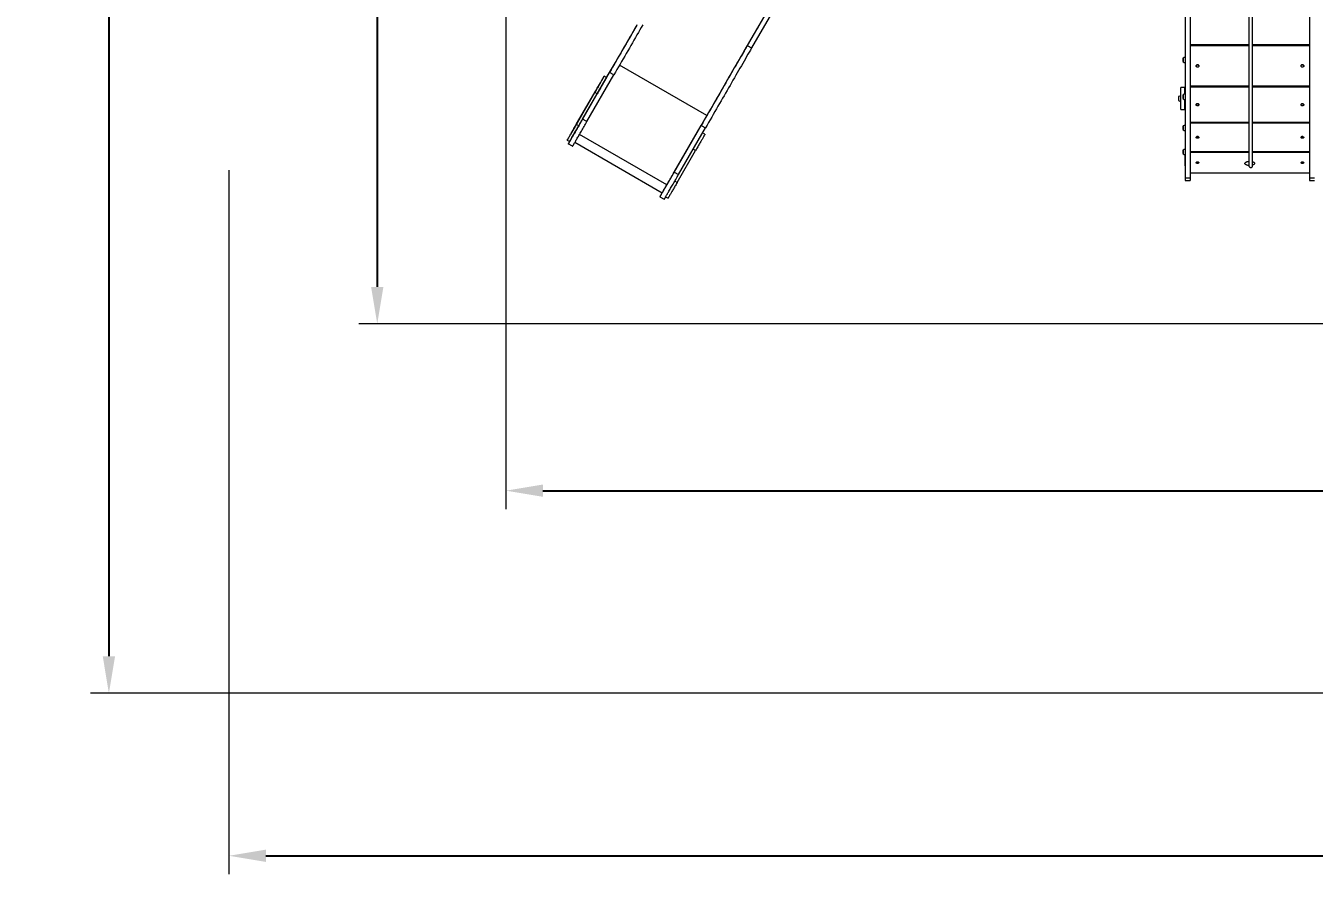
# Model space of a CAD drawing. Header units: millimetres. Extents: x -9110 to 8278, y -6387 to 5914.
# Drawn here: x -9110 to -2133, y -6387 to -1793 of the extents above; entities that cross this region are included whole.
import ezdxf

# ---------------------------------------------------------------- set-up
doc = ezdxf.new("R2010")
doc.units = ezdxf.units.MM
for name, color, linetype in [('DIKOM_ОБЪЕКТ', 7, 'Continuous'), ('DIKOM_РАЗМЕР_ЗОНА', 7, 'Continuous'), ('DIKOM_РАЗМЕР_ОБЪЕКТА', 7, 'Continuous')]:
    doc.layers.add(name, color=color, linetype=linetype)
doc.styles.add('style1', font='arial.ttf', dxfattribs={"width": 0.8})
doc.dimstyles.new('1-50', dxfattribs={"dimtxt": 300, "dimasz": 200, "dimexe": 100, "dimexo": 0, "dimgap": 100, "dimtad": 1, "dimtxsty": 'style1', "dimcen": 200, "dimclrd": 7, "dimclre": 7, "dimclrt": 7, "dimadec": 1, "dimazin": 2, "dimtfac": 1, "dimtmove": 0, "dimatfit": 2, "dimfxl": 0, "dimlwd": 25, "dimlwe": 18, "dimarcsym": 0})

# ---------------------------------------------------------------- blocks, each defined once
blk = doc.blocks.new('*D9')
at = {"layer": 'Defpoints', "color": 0, "transparency": 16777216}
for p in [(-2194.7, 3914.4), (-7206.9, -3406.5), (-367.7, -3406.5)]:
    blk.add_point(p, dxfattribs=at)
at = {"layer": 'DIKOM_РАЗМЕР_ОБЪЕКТА', "color": 7, "lineweight": 18, "transparency": 16777216}
for p, q in [((-2194.7, 3914.4), (-7306.9, 3914.4)), ((-367.7, -3406.5), (-7306.9, -3406.5))]:
    blk.add_line(p, q, dxfattribs=at)
at = {"layer": 'DIKOM_РАЗМЕР_ОБЪЕКТА', "color": 7, "lineweight": 25, "transparency": 16777216}
blk.add_line((-7206.9, 3714.4), (-7206.9, -3206.5), dxfattribs=at)
at = {"layer": 'DIKOM_РАЗМЕР_ОБЪЕКТА', "color": 7, "transparency": 16777216}
for points in [[(-7240.3, 3714.4), (-7173.6, 3714.4), (-7206.9, 3914.4)], [(-7240.3, -3206.5), (-7173.6, -3206.5), (-7206.9, -3406.5)]]:
    blk.add_solid(points, dxfattribs=at)
at = {"layer": 'DIKOM_РАЗМЕР_ОБЪЕКТА', "color": 7, "transparency": 16777216, "insert": (-7460.2, 292.3), "char_height": 300, "attachment_point": 5, "rotation": 90, "style": 'style1'}
blk.add_mtext('7300', dxfattribs=at)
blk = doc.blocks.new('*D10')
at = {"layer": 'Defpoints', "color": 0, "transparency": 16777216}
for p in [(-3851.3, 5914.4), (-8660.2, -5406.5), (-497.8, -5406.5)]:
    blk.add_point(p, dxfattribs=at)
at = {"layer": 'DIKOM_РАЗМЕР_ЗОНА', "color": 7, "lineweight": 18, "transparency": 16777216}
for p, q in [((-3851.3, 5914.4), (-8760.2, 5914.4)), ((-497.8, -5406.5), (-8760.2, -5406.5))]:
    blk.add_line(p, q, dxfattribs=at)
at = {"layer": 'DIKOM_РАЗМЕР_ЗОНА', "color": 7, "lineweight": 25, "transparency": 16777216}
blk.add_line((-8660.2, 5714.4), (-8660.2, -5206.5), dxfattribs=at)
at = {"layer": 'DIKOM_РАЗМЕР_ЗОНА', "color": 7, "transparency": 16777216}
for points in [[(-8693.5, 5714.4), (-8626.8, 5714.4), (-8660.2, 5914.4)], [(-8693.5, -5206.5), (-8626.8, -5206.5), (-8660.2, -5406.5)]]:
    blk.add_solid(points, dxfattribs=at)
at = {"layer": 'DIKOM_РАЗМЕР_ЗОНА', "color": 7, "transparency": 16777216, "insert": (-8913.4, 268.5), "char_height": 300, "attachment_point": 5, "rotation": 90, "style": 'style1'}
blk.add_mtext('11300', dxfattribs=at)
blk = doc.blocks.new('*D11')
at = {"layer": 'Defpoints', "color": 0, "transparency": 16777216}
for p in [(-6509.9, 304), (6278.2, -1263), (6278.2, -4310)]:
    blk.add_point(p, dxfattribs=at)
at = {"layer": 'DIKOM_РАЗМЕР_ОБЪЕКТА', "color": 7, "lineweight": 18, "transparency": 16777216}
for p, q in [((-6509.9, 304), (-6509.9, -4410)), ((6278.2, -1263), (6278.2, -4410))]:
    blk.add_line(p, q, dxfattribs=at)
at = {"layer": 'DIKOM_РАЗМЕР_ОБЪЕКТА', "color": 7, "lineweight": 25, "transparency": 16777216}
blk.add_line((-6309.9, -4310), (6078.2, -4310), dxfattribs=at)
at = {"layer": 'DIKOM_РАЗМЕР_ОБЪЕКТА', "color": 7, "transparency": 16777216}
for points in [[(-6309.9, -4276.6), (-6309.9, -4343.3), (-6509.9, -4310)], [(6078.2, -4276.6), (6078.2, -4343.3), (6278.2, -4310)]]:
    blk.add_solid(points, dxfattribs=at)
at = {"layer": 'DIKOM_РАЗМЕР_ОБЪЕКТА', "color": 7, "transparency": 16777216, "insert": (-27.3, -4056.8), "char_height": 300, "attachment_point": 5, "style": 'style1'}
blk.add_mtext('12800', dxfattribs=at)
blk = doc.blocks.new('*D12')
at = {"layer": 'Defpoints', "color": 0, "transparency": 16777216}
for p in [(8278.2, -1932), (-8009.9, -2574.8), (8278.2, -6286.9)]:
    blk.add_point(p, dxfattribs=at)
at = {"layer": 'DIKOM_РАЗМЕР_ЗОНА', "color": 7, "lineweight": 18, "transparency": 16777216}
for p, q in [((8278.2, -1932), (8278.2, -6386.9)), ((-8009.9, -2574.8), (-8009.9, -6386.9))]:
    blk.add_line(p, q, dxfattribs=at)
at = {"layer": 'DIKOM_РАЗМЕР_ЗОНА', "color": 7, "lineweight": 25, "transparency": 16777216}
blk.add_line((-7809.9, -6286.9), (8078.2, -6286.9), dxfattribs=at)
at = {"layer": 'DIKOM_РАЗМЕР_ЗОНА', "color": 7, "transparency": 16777216}
for points in [[(-7809.9, -6253.5), (-7809.9, -6320.2), (-8009.9, -6286.9)], [(8078.2, -6253.5), (8078.2, -6320.2), (8278.2, -6286.9)]]:
    blk.add_solid(points, dxfattribs=at)
at = {"layer": 'DIKOM_РАЗМЕР_ЗОНА', "color": 7, "transparency": 16777216, "insert": (11, -6033.6), "char_height": 300, "attachment_point": 5, "style": 'style1'}
blk.add_mtext('16300', dxfattribs=at)

msp = doc.modelspace()

# ---------------------------------------------------------------- linework, layer by layer
at = {"layer": 'DIKOM_ОБЪЕКТ', "color": 7, "linetype": 'Continuous', "lineweight": 15}
for p, q in [((-4563.655, -791.662), (-5202.99, -1898.867)), ((-4540.272, -805.162), (-5179.607, -1912.367)), ((-2831.248, -1416.84), (-2831.248, -2618.377)), ((-2804.248, -1416.84), (-2804.248, -2618.377)), ((-2158.248, -1746.032), (-2158.248, -2618.377)), ((-5202.99, -1898.867), (-5179.607, -1912.367)), ((-2804.248, -1893.323), (-2487.192, -1893.323)), ((-2487.184, -1901.453), (-2804.248, -1901.453)), ((-2467.391, -1893.323), (-2158.248, -1893.323)), ((-2158.248, -1901.453), (-2467.384, -1901.453)), ((-5965.009, -2072.665), (-5917.671, -1990.675)), ((-5421.958, -2278.083), (-5894.798, -2005.089)), ((-2844.3, -1976.136), (-2844.3, -1979.086)), ((-2843.248, -1966.811), (-2843.248, -1988.411)), ((-2772.748, -2009.938), (-2772.748, -2010.103)), ((-2757.748, -2010.103), (-2757.748, -2009.938)), ((-2204.748, -2009.938), (-2204.748, -2010.103)), ((-2189.748, -2010.103), (-2189.748, -2009.938)), ((-6095.063, -2297.956), (-5949.37, -2045.608)), ((-6071.68, -2311.456), (-5925.987, -2059.108)), ((-5965.007, -2072.666), (-5977.997, -2065.166)), ((-5925.987, -2059.108), (-5949.37, -2045.608)), ((-6128.848, -2326.461), (-6028.863, -2153.283)), ((-6127.117, -2323.434), (-6027.131, -2150.255)), ((-6115.858, -2333.961), (-6015.872, -2160.782)), ((-6015.872, -2160.782), (-6028.863, -2153.283)), ((-2834.296, -2126.817), (-2855.296, -2126.817)), ((-2855.296, -2246.817), (-2855.296, -2126.817)), ((-2834.296, -2162.652), (-2834.296, -2126.817)), ((-2804.248, -2118.423), (-2486.973, -2118.423)), ((-2486.965, -2125.822), (-2804.248, -2125.822)), ((-2467.172, -2118.423), (-2158.248, -2118.423)), ((-2158.248, -2125.822), (-2467.165, -2125.822)), ((-2868.349, -2185.342), (-2868.349, -2188.292)), ((-2867.296, -2176.017), (-2867.296, -2176.296)), ((-2867.296, -2176.296), (-2867.296, -2197.617)), ((-2844.3, -2175.9), (-2844.3, -2178.849)), ((-2843.248, -2166.575), (-2843.248, -2188.117)), ((-2843.248, -2188.117), (-2843.248, -2188.175)), ((-2834.296, -2246.817), (-2834.296, -2192.098)), ((-2772.748, -2220.077), (-2772.748, -2220.295)), ((-2757.748, -2220.295), (-2757.748, -2220.077)), ((-2204.748, -2220.077), (-2204.748, -2220.295)), ((-2189.748, -2220.295), (-2189.748, -2220.077)), ((-6071.68, -2311.456), (-6095.063, -2297.956)), ((-5421.958, -2278.083), (-5638.986, -2653.984)), ((-2855.296, -2246.817), (-2834.296, -2246.817)), ((-6115.858, -2333.961), (-6128.848, -2326.461)), ((-5598.83, -2584.456), (-5453.137, -2332.108)), ((-5575.448, -2597.956), (-5429.754, -2345.608)), ((-5453.137, -2332.108), (-5429.754, -2345.608)), ((-2844.3, -2344.189), (-2844.3, -2347.139)), ((-2843.248, -2334.864), (-2843.248, -2356.464)), ((-2804.248, -2314.332), (-2486.781, -2314.332)), ((-2486.775, -2320.714), (-2804.248, -2320.714)), ((-2466.981, -2314.332), (-2158.248, -2314.332)), ((-2158.248, -2320.714), (-2466.974, -2320.714)), ((-6177.982, -2411.55), (-6164.992, -2419.05)), ((-6172.282, -2431.68), (-6172.284, -2431.68)), ((-6148.902, -2445.18), (-6172.284, -2431.68)), ((-6148.9, -2445.18), (-6172.282, -2431.68)), ((-6136.394, -2423.533), (-5663.553, -2696.529)), ((-5638.986, -2653.984), (-6111.828, -2380.989)), ((-5432.401, -2380.166), (-5445.38, -2372.673)), ((-2772.748, -2397.102), (-2772.748, -2397.365)), ((-2757.748, -2397.365), (-2757.748, -2397.102)), ((-2204.748, -2397.102), (-2204.748, -2397.365)), ((-2189.748, -2397.365), (-2189.748, -2397.102)), ((-6148.9, -2445.18), (-6148.902, -2445.18)), ((-5583.252, -2641.461), (-5483.267, -2468.282)), ((-5483.267, -2468.282), (-5496.252, -2460.785)), ((-2844.3, -2474.509), (-2844.3, -2477.459)), ((-2843.248, -2465.184), (-2843.248, -2486.784)), ((-2834.248, -2490.715), (-2834.248, -2550.908)), ((-2804.248, -2473.49), (-2486.625, -2473.49)), ((-2486.62, -2478.61), (-2804.248, -2478.61)), ((-2466.824, -2473.49), (-2158.248, -2473.49)), ((-2158.248, -2478.61), (-2466.819, -2478.61)), ((-2834.248, -2550.908), (-2831.248, -2550.908)), ((-2772.748, -2534.184), (-2772.748, -2534.481)), ((-2757.748, -2534.481), (-2757.748, -2534.184)), ((-2204.748, -2534.184), (-2204.748, -2534.481)), ((-2189.748, -2534.481), (-2189.748, -2534.184)), ((-5598.83, -2584.456), (-5575.448, -2597.956)), ((-5583.252, -2641.461), (-5596.238, -2633.964)), ((-2804.248, -2618.377), (-2831.248, -2618.377)), ((-2831.248, -2618.377), (-2831.248, -2629.913)), ((-2831.248, -2629.913), (-2804.248, -2629.913)), ((-2804.248, -2589.757), (-2158.248, -2589.757)), ((-2804.248, -2618.377), (-2804.248, -2629.913)), ((-2131.248, -2618.377), (-2158.248, -2618.377)), ((-2158.248, -2618.377), (-2158.248, -2629.913)), ((-2158.248, -2629.913), (-2131.248, -2629.913)), ((-5676.05, -2718.18), (-5676.052, -2718.18)), ((-5676.052, -2718.18), (-5652.669, -2731.68)), ((-5676.05, -2718.18), (-5652.667, -2731.68)), ((-5645.371, -2719.053), (-5632.386, -2726.55)), ((-5652.667, -2731.68), (-5652.669, -2731.68))]:
    msp.add_line(p, q, dxfattribs=at)
at = {"layer": 'DIKOM_ОБЪЕКТ', "color": 7, "linetype": 'Continuous', "lineweight": 15, "flags": 128}
for points in [[(-5800.455, -1787.69), (-5808.326, -1801.322), (-5816.264, -1815.069), (-5824.265, -1828.927), (-5832.326, -1842.888), (-5840.443, -1856.946), (-5848.612, -1871.096), (-5856.83, -1885.329), (-5865.093, -1899.641), (-5873.398, -1914.024), (-5881.74, -1928.472), (-5890.115, -1942.978), (-5898.521, -1957.537), (-5906.953, -1972.141), (-5915.407, -1986.783), (-5923.879, -2001.458), (-5932.367, -2016.158), (-5940.865, -2030.877), (-5949.37, -2045.608)], [(-5769.273, -1787.68), (-5777.073, -1801.19), (-5784.943, -1814.822), (-5792.881, -1828.569), (-5800.883, -1842.427), (-5808.943, -1856.388), (-5817.06, -1870.446), (-5825.23, -1884.595), (-5833.448, -1898.829), (-5841.711, -1913.141), (-5850.015, -1927.524), (-5858.357, -1941.972), (-5866.733, -1956.478), (-5875.138, -1971.037), (-5883.57, -1985.641), (-5892.024, -2000.283), (-5900.497, -2014.958), (-5908.984, -2029.658), (-5917.482, -2044.377), (-5925.987, -2059.108)], [(-5801.857, -1790.082), (-5811.352, -1806.528), (-5820.887, -1823.043), (-5830.458, -1839.619), (-5840.061, -1856.252), (-5849.694, -1872.936), (-5859.353, -1889.666), (-5869.035, -1906.435), (-5878.736, -1923.238), (-5888.454, -1940.069), (-5898.184, -1956.923), (-5907.925, -1973.793), (-5917.671, -1990.675)], [(-5809.356, -1803.075), (-5809.267, -1802.921), (-5809.008, -1802.473), (-5808.603, -1801.771), (-5808.086, -1800.876), (-5807.505, -1799.87), (-5806.911, -1798.84), (-5806.356, -1797.879), (-5805.889, -1797.071), (-5805.554, -1796.49), (-5805.378, -1796.185), (-5805.378, -1796.185), (-5805.554, -1796.49), (-5805.89, -1797.071), (-5806.356, -1797.879), (-5806.911, -1798.84), (-5807.505, -1799.87), (-5808.087, -1800.876), (-5808.603, -1801.77), (-5809.008, -1802.473), (-5809.267, -1802.921), (-5809.356, -1803.075)], [(-5139.137, -1788.249), (-5146.87, -1801.642), (-5154.704, -1815.21), (-5162.637, -1828.948), (-5170.666, -1842.853), (-5178.788, -1856.919), (-5187, -1871.141), (-5195.299, -1885.514), (-5203.682, -1900.032), (-5212.146, -1914.692), (-5220.688, -1929.486), (-5229.305, -1944.41), (-5237.994, -1959.459), (-5246.752, -1974.628), (-5255.576, -1989.91), (-5264.463, -2005.301), (-5273.409, -2020.795), (-5282.411, -2036.386), (-5291.465, -2052.069), (-5300.57, -2067.838), (-5309.722, -2083.687), (-5318.916, -2099.612), (-5328.15, -2115.606), (-5337.421, -2131.663), (-5346.726, -2147.778), (-5356.06, -2163.945), (-5365.421, -2180.158), (-5374.805, -2196.412), (-5384.209, -2212.7), (-5393.63, -2229.017), (-5403.064, -2245.357), (-5412.508, -2261.715), (-5421.958, -2278.083)], [(-5202.99, -1898.867), (-5209.566, -1910.256), (-5216.256, -1921.841), (-5223.056, -1933.618), (-5229.963, -1945.58), (-5236.974, -1957.722), (-5244.086, -1970.04), (-5251.296, -1982.526), (-5258.601, -1995.177), (-5265.996, -2007.985), (-5273.48, -2020.945), (-5281.048, -2034.052), (-5288.696, -2047.299), (-5296.423, -2060.68), (-5304.223, -2074.19), (-5312.093, -2087.822), (-5320.031, -2101.569), (-5328.033, -2115.427), (-5336.094, -2129.388), (-5344.21, -2143.446), (-5352.38, -2157.595), (-5360.598, -2171.829), (-5368.861, -2186.141), (-5377.166, -2200.524), (-5385.507, -2214.972), (-5393.883, -2229.478), (-5402.289, -2244.037), (-5410.72, -2258.641), (-5419.174, -2273.283), (-5427.647, -2287.958), (-5436.134, -2302.658), (-5444.632, -2317.377), (-5453.137, -2332.108)], [(-5179.607, -1912.367), (-5186.184, -1923.756), (-5192.873, -1935.341), (-5199.673, -1947.118), (-5206.58, -1959.08), (-5213.591, -1971.222), (-5220.704, -1983.54), (-5227.914, -1996.026), (-5235.218, -2008.677), (-5242.613, -2021.485), (-5250.097, -2034.445), (-5257.665, -2047.552), (-5265.313, -2060.799), (-5273.04, -2074.18), (-5280.84, -2087.69), (-5288.711, -2101.322), (-5296.649, -2115.069), (-5304.65, -2128.927), (-5312.711, -2142.888), (-5320.828, -2156.946), (-5328.997, -2171.095), (-5337.215, -2185.329), (-5345.478, -2199.641), (-5353.783, -2214.024), (-5362.125, -2228.472), (-5370.5, -2242.978), (-5378.906, -2257.537), (-5387.337, -2272.141), (-5395.792, -2286.783), (-5404.264, -2301.458), (-5412.751, -2316.158), (-5421.249, -2330.877), (-5429.754, -2345.608)], [(-2769.554, -2004.773), (-2768.133, -2004.095), (-2766.577, -2003.697), (-2764.96, -2003.599), (-2763.355, -2003.805), (-2761.84, -2004.305), (-2760.483, -2005.077), (-2759.349, -2006.083), (-2758.491, -2007.277), (-2757.95, -2008.604), (-2757.749, -2010.001), (-2757.899, -2011.402), (-2758.393, -2012.743), (-2759.207, -2013.96), (-2760.304, -2014.997), (-2761.631, -2015.805), (-2763.128, -2016.347), (-2764.724, -2016.596), (-2766.345, -2016.542), (-2767.914, -2016.187), (-2769.359, -2015.547), (-2770.611, -2014.653), (-2771.613, -2013.546), (-2772.317, -2012.278), (-2772.69, -2010.908), (-2772.716, -2009.501), (-2772.392, -2008.122), (-2771.734, -2006.835), (-2770.773, -2005.701), (-2769.554, -2004.773)], [(-2757.748, -2009.938), (-2757.749, -2009.836), (-2757.95, -2008.439), (-2758.491, -2007.112), (-2759.349, -2005.918), (-2760.483, -2004.911), (-2761.84, -2004.14), (-2763.355, -2003.64), (-2764.96, -2003.434), (-2766.577, -2003.532), (-2768.133, -2003.93), (-2769.554, -2004.608)], [(-2192.942, -2004.608), (-2194.363, -2003.93), (-2195.919, -2003.532), (-2197.536, -2003.434), (-2199.141, -2003.64), (-2200.657, -2004.14), (-2202.013, -2004.911), (-2203.147, -2005.918), (-2204.004, -2007.112), (-2204.547, -2008.439), (-2204.747, -2009.836), (-2204.748, -2009.938)], [(-2192.942, -2004.773), (-2191.723, -2005.701), (-2190.762, -2006.835), (-2190.104, -2008.122), (-2189.78, -2009.501), (-2189.806, -2010.908), (-2190.179, -2012.278), (-2190.883, -2013.546), (-2191.885, -2014.653), (-2193.137, -2015.547), (-2194.582, -2016.187), (-2196.151, -2016.542), (-2197.772, -2016.596), (-2199.368, -2016.347), (-2200.864, -2015.805), (-2202.192, -2014.997), (-2203.289, -2013.96), (-2204.103, -2012.743), (-2204.597, -2011.402), (-2204.747, -2010.001), (-2204.547, -2008.604), (-2204.004, -2007.277), (-2203.147, -2006.083), (-2202.013, -2005.077), (-2200.657, -2004.305), (-2199.141, -2003.805), (-2197.536, -2003.599), (-2195.919, -2003.697), (-2194.363, -2004.095), (-2192.942, -2004.773)], [(-6027.131, -2150.255), (-6024.172, -2145.128), (-6021.225, -2140.024), (-6018.302, -2134.962), (-6015.413, -2129.959), (-6012.569, -2125.032), (-6009.778, -2120.199), (-6007.052, -2115.477), (-6004.399, -2110.883), (-6001.829, -2106.432), (-5999.351, -2102.14), (-5996.974, -2098.023), (-5994.705, -2094.095), (-5992.554, -2090.369), (-5990.527, -2086.858), (-5988.631, -2083.576), (-5986.874, -2080.534), (-5985.262, -2077.741), (-5983.799, -2075.209), (-5982.492, -2072.945), (-5981.344, -2070.958), (-5980.361, -2069.256), (-5979.544, -2067.843), (-5978.898, -2066.724), (-5978.425, -2065.905), (-5978.125, -2065.387), (-5978.001, -2065.173), (-5978.052, -2065.262), (-5978.279, -2065.656), (-5978.68, -2066.352), (-5979.255, -2067.348), (-5980.001, -2068.641), (-5980.915, -2070.225), (-5981.995, -2072.096), (-5983.236, -2074.247), (-5984.635, -2076.67), (-5986.186, -2079.357), (-5987.884, -2082.298), (-5989.722, -2085.484), (-5991.695, -2088.902), (-5993.796, -2092.541), (-5996.017, -2096.388), (-5998.35, -2100.43), (-6000.787, -2104.651), (-6003.32, -2109.039), (-6005.939, -2113.576), (-6008.636, -2118.248), (-6011.401, -2123.037), (-6014.224, -2127.928), (-6017.096, -2132.902), (-6020.006, -2137.942), (-6022.944, -2143.031), (-6025.9, -2148.15), (-6028.863, -2153.283)], [(-5965.007, -2072.666), (-5965.062, -2072.762), (-5965.289, -2073.156), (-5965.69, -2073.852), (-5966.264, -2074.848), (-5967.01, -2076.141), (-5967.925, -2077.725), (-5969.004, -2079.596), (-5970.246, -2081.747), (-5971.645, -2084.17), (-5973.195, -2086.857), (-5974.893, -2089.799), (-5976.732, -2092.984), (-5978.705, -2096.402), (-5980.806, -2100.041), (-5983.026, -2103.888), (-5985.359, -2107.93), (-5987.796, -2112.151), (-5990.329, -2116.539), (-5992.949, -2121.076), (-5995.646, -2125.748), (-5998.411, -2130.537), (-6001.234, -2135.427), (-6004.106, -2140.401), (-6007.015, -2145.442), (-6009.954, -2150.531), (-6012.909, -2155.65), (-6015.872, -2160.782)], [(-6025.997, -2148.305), (-6026.097, -2148.477), (-6026.365, -2148.941), (-6026.777, -2149.657), (-6027.299, -2150.56), (-6027.882, -2151.57), (-6028.476, -2152.598), (-6029.027, -2153.553), (-6029.486, -2154.349), (-6029.814, -2154.916), (-6029.98, -2155.203), (-6029.969, -2155.185), (-6029.784, -2154.863), (-6029.44, -2154.267), (-6028.967, -2153.448), (-6028.408, -2152.48), (-6027.813, -2151.45), (-6027.234, -2150.447), (-6026.723, -2149.562), (-6026.325, -2148.873), (-6026.076, -2148.441), (-6025.997, -2148.305)], [(-2834.296, -2201.817), (-2832.664, -2201.731), (-2831.248, -2201.54)], [(-2769.672, -2215.728), (-2768.266, -2215.118), (-2766.72, -2214.75), (-2765.104, -2214.641), (-2763.496, -2214.796), (-2761.969, -2215.209), (-2760.596, -2215.859), (-2759.44, -2216.717), (-2758.556, -2217.742), (-2757.984, -2218.887), (-2757.753, -2220.097), (-2757.871, -2221.317), (-2758.335, -2222.489), (-2759.122, -2223.558), (-2760.195, -2224.475), (-2761.505, -2225.196), (-2762.99, -2225.688), (-2764.58, -2225.928), (-2766.202, -2225.905), (-2767.779, -2225.619), (-2769.237, -2225.084), (-2770.509, -2224.326), (-2771.535, -2223.379), (-2772.267, -2222.288), (-2772.671, -2221.103), (-2772.728, -2219.881), (-2772.435, -2218.678), (-2771.806, -2217.551), (-2770.87, -2216.552), (-2769.672, -2215.728)], [(-2757.748, -2220.077), (-2757.753, -2219.879), (-2757.984, -2218.669), (-2758.556, -2217.524), (-2759.44, -2216.499), (-2760.596, -2215.641), (-2761.969, -2214.991), (-2763.496, -2214.578), (-2765.104, -2214.423), (-2766.72, -2214.532), (-2768.266, -2214.9), (-2769.672, -2215.51)], [(-2192.824, -2215.51), (-2194.23, -2214.9), (-2195.776, -2214.532), (-2197.392, -2214.423), (-2199, -2214.578), (-2200.527, -2214.991), (-2201.9, -2215.641), (-2203.056, -2216.499), (-2203.941, -2217.524), (-2204.512, -2218.669), (-2204.744, -2219.879), (-2204.748, -2220.077)], [(-2192.824, -2215.728), (-2191.626, -2216.552), (-2190.69, -2217.551), (-2190.061, -2218.678), (-2189.768, -2219.881), (-2189.825, -2221.103), (-2190.229, -2222.288), (-2190.961, -2223.379), (-2191.987, -2224.326), (-2193.259, -2225.084), (-2194.718, -2225.619), (-2196.294, -2225.905), (-2197.916, -2225.928), (-2199.506, -2225.688), (-2200.991, -2225.196), (-2202.301, -2224.475), (-2203.374, -2223.558), (-2204.161, -2222.489), (-2204.625, -2221.317), (-2204.744, -2220.097), (-2204.512, -2218.887), (-2203.941, -2217.742), (-2203.056, -2216.717), (-2201.9, -2215.859), (-2200.527, -2215.209), (-2199, -2214.796), (-2197.392, -2214.641), (-2195.776, -2214.75), (-2194.23, -2215.118), (-2192.824, -2215.728)], [(-6172.282, -2431.68), (-6172.189, -2431.521), (-6171.913, -2431.043), (-6171.453, -2430.247), (-6170.81, -2429.135), (-6169.987, -2427.71), (-6168.985, -2425.975), (-6167.805, -2423.934), (-6166.453, -2421.592), (-6164.929, -2418.954), (-6163.238, -2416.026), (-6161.383, -2412.815), (-6159.37, -2409.328), (-6157.201, -2405.573), (-6154.884, -2401.56), (-6152.423, -2397.297), (-6149.822, -2392.793), (-6147.089, -2388.061), (-6144.23, -2383.109), (-6141.251, -2377.95), (-6138.159, -2372.596), (-6134.962, -2367.059), (-6131.667, -2361.352), (-6128.28, -2355.487), (-6124.811, -2349.479), (-6121.267, -2343.341), (-6117.656, -2337.087), (-6113.987, -2330.732), (-6110.267, -2324.29), (-6106.507, -2317.776), (-6102.713, -2311.206), (-6098.896, -2304.594), (-6095.063, -2297.956)], [(-6128.848, -2326.461), (-6131.808, -2331.588), (-6134.755, -2336.692), (-6137.677, -2341.754), (-6140.567, -2346.757), (-6143.41, -2351.684), (-6146.201, -2356.517), (-6148.927, -2361.239), (-6151.581, -2365.833), (-6154.151, -2370.284), (-6156.628, -2374.576), (-6159.006, -2378.693), (-6161.274, -2382.622), (-6163.425, -2386.347), (-6165.453, -2389.858), (-6167.348, -2393.14), (-6169.105, -2396.183), (-6170.718, -2398.975), (-6172.18, -2401.507), (-6173.487, -2403.771), (-6174.635, -2405.758), (-6175.619, -2407.461), (-6176.435, -2408.874), (-6177.081, -2409.992), (-6177.555, -2410.811), (-6177.854, -2411.329), (-6177.978, -2411.543), (-6177.927, -2411.454), (-6177.701, -2411.06), (-6177.299, -2410.364), (-6176.724, -2409.368), (-6175.978, -2408.075), (-6175.064, -2406.491), (-6173.984, -2404.62), (-6172.743, -2402.469), (-6171.344, -2400.046), (-6169.794, -2397.359), (-6168.095, -2394.418), (-6166.258, -2391.232), (-6164.284, -2387.814), (-6162.183, -2384.175), (-6159.962, -2380.328), (-6157.63, -2376.287), (-6155.192, -2372.065), (-6152.659, -2367.677), (-6150.04, -2363.14), (-6147.343, -2358.468), (-6144.578, -2353.679), (-6141.755, -2348.789), (-6138.883, -2343.815), (-6135.974, -2338.774), (-6133.035, -2333.685), (-6130.08, -2328.566), (-6127.117, -2323.434)], [(-6115.858, -2333.961), (-6118.817, -2339.088), (-6121.764, -2344.192), (-6124.687, -2349.254), (-6127.576, -2354.257), (-6130.42, -2359.184), (-6133.211, -2364.017), (-6135.937, -2368.739), (-6138.59, -2373.333), (-6141.16, -2377.784), (-6143.638, -2382.076), (-6146.015, -2386.193), (-6148.284, -2390.121), (-6150.435, -2393.847), (-6152.463, -2397.358), (-6154.358, -2400.64), (-6156.114, -2403.683), (-6157.727, -2406.475), (-6159.19, -2409.007), (-6160.497, -2411.271), (-6161.645, -2413.258), (-6162.628, -2414.96), (-6163.444, -2416.373), (-6164.091, -2417.492), (-6164.564, -2418.311), (-6164.863, -2418.829), (-6164.988, -2419.044), (-6164.992, -2419.05)], [(-6148.9, -2445.18), (-6148.807, -2445.021), (-6148.531, -2444.543), (-6148.07, -2443.747), (-6147.427, -2442.635), (-6146.604, -2441.21), (-6145.602, -2439.475), (-6144.423, -2437.434), (-6143.07, -2435.092), (-6141.547, -2432.454), (-6139.855, -2429.526), (-6138.001, -2426.315), (-6135.987, -2422.828), (-6133.819, -2419.073), (-6131.501, -2415.06), (-6129.039, -2410.797), (-6126.439, -2406.293), (-6123.707, -2401.561), (-6120.847, -2396.609), (-6117.868, -2391.451), (-6114.776, -2386.096), (-6111.58, -2380.559), (-6108.284, -2374.852), (-6104.897, -2368.987), (-6101.429, -2362.979), (-6097.884, -2356.841), (-6094.273, -2350.587), (-6090.604, -2344.232), (-6086.885, -2337.79), (-6083.124, -2331.276), (-6079.331, -2324.706), (-6075.513, -2318.094), (-6071.68, -2311.456)], [(-6125.982, -2321.484), (-6126.081, -2321.655), (-6126.349, -2322.12), (-6126.762, -2322.835), (-6127.284, -2323.738), (-6127.867, -2324.749), (-6128.461, -2325.777), (-6129.012, -2326.732), (-6129.471, -2327.528), (-6129.799, -2328.094), (-6129.965, -2328.381), (-6129.954, -2328.363), (-6129.769, -2328.042), (-6129.425, -2327.445), (-6128.952, -2326.627), (-6128.394, -2325.659), (-6127.798, -2324.628), (-6127.219, -2323.626), (-6126.709, -2322.741), (-6126.31, -2322.052), (-6126.061, -2321.62), (-6125.982, -2321.484)], [(-6164.996, -2419.048), (-6165.087, -2419.207), (-6166.565, -2421.767), (-6167.884, -2424.052), (-6169.038, -2426.051), (-6170.021, -2427.756), (-6170.831, -2429.161), (-6171.466, -2430.259), (-6171.92, -2431.047), (-6172.193, -2431.521), (-6172.284, -2431.68)], [(-5432.401, -2380.166), (-5432.456, -2380.262), (-5432.683, -2380.656), (-5433.084, -2381.352), (-5433.659, -2382.348), (-5434.405, -2383.641), (-5435.319, -2385.225), (-5436.399, -2387.096), (-5437.64, -2389.247), (-5439.039, -2391.67), (-5440.59, -2394.357), (-5442.288, -2397.299), (-5444.126, -2400.484), (-5446.099, -2403.902), (-5448.2, -2407.541), (-5450.421, -2411.388), (-5452.754, -2415.43), (-5455.191, -2419.651), (-5457.724, -2424.039), (-5460.343, -2428.576), (-5463.04, -2433.248), (-5465.805, -2438.037), (-5468.629, -2442.927), (-5471.5, -2447.901), (-5474.41, -2452.942), (-5477.348, -2458.031), (-5480.303, -2463.15), (-5483.267, -2468.282)], [(-2769.854, -2393.748), (-2768.474, -2393.228), (-2766.943, -2392.9), (-2765.333, -2392.782), (-2763.719, -2392.878), (-2762.176, -2393.184), (-2760.777, -2393.685), (-2759.587, -2394.358), (-2758.662, -2395.172), (-2758.044, -2396.089), (-2757.764, -2397.065), (-2757.834, -2398.055), (-2758.249, -2399.013), (-2758.993, -2399.894), (-2760.029, -2400.657), (-2761.309, -2401.265), (-2762.773, -2401.692), (-2764.353, -2401.916), (-2765.974, -2401.927), (-2767.562, -2401.725), (-2769.041, -2401.319), (-2770.343, -2400.728), (-2771.407, -2399.98), (-2772.183, -2399.11), (-2772.635, -2398.158), (-2772.741, -2397.169), (-2772.497, -2396.189), (-2771.914, -2395.264), (-2771.019, -2394.438), (-2769.854, -2393.748)], [(-2757.748, -2397.102), (-2757.764, -2396.802), (-2758.044, -2395.826), (-2758.662, -2394.909), (-2759.587, -2394.096), (-2760.777, -2393.422), (-2762.176, -2392.921), (-2763.719, -2392.615), (-2765.333, -2392.519), (-2766.943, -2392.637), (-2768.474, -2392.965), (-2769.854, -2393.485)], [(-2192.642, -2393.485), (-2194.022, -2392.965), (-2195.553, -2392.637), (-2197.163, -2392.519), (-2198.777, -2392.615), (-2200.319, -2392.921), (-2201.719, -2393.422), (-2202.909, -2394.096), (-2203.834, -2394.909), (-2204.451, -2395.826), (-2204.732, -2396.802), (-2204.748, -2397.102)], [(-2192.642, -2393.748), (-2191.477, -2394.438), (-2190.582, -2395.264), (-2189.999, -2396.189), (-2189.755, -2397.169), (-2189.861, -2398.158), (-2190.313, -2399.11), (-2191.088, -2399.98), (-2192.152, -2400.728), (-2193.454, -2401.319), (-2194.934, -2401.725), (-2196.522, -2401.927), (-2198.144, -2401.916), (-2199.723, -2401.692), (-2201.187, -2401.265), (-2202.467, -2400.657), (-2203.503, -2399.894), (-2204.246, -2399.013), (-2204.663, -2398.055), (-2204.732, -2397.065), (-2204.451, -2396.089), (-2203.834, -2395.172), (-2202.909, -2394.358), (-2201.719, -2393.685), (-2200.319, -2393.184), (-2198.777, -2392.878), (-2197.163, -2392.782), (-2195.553, -2392.9), (-2194.022, -2393.228), (-2192.642, -2393.748)], [(-2767.108, -2530.953), (-2768.626, -2531.207), (-2769.986, -2531.599), (-2771.125, -2532.112), (-2771.99, -2532.722), (-2772.538, -2533.401), (-2772.746, -2534.116), (-2772.748, -2534.184)], [(-2767.108, -2531.251), (-2765.502, -2531.149), (-2763.885, -2531.202), (-2762.331, -2531.409), (-2760.914, -2531.76), (-2759.7, -2532.238), (-2758.744, -2532.82), (-2758.094, -2533.481), (-2757.777, -2534.188), (-2757.81, -2534.909), (-2758.191, -2535.61), (-2758.901, -2536.258), (-2759.909, -2536.823), (-2761.166, -2537.278), (-2762.614, -2537.603), (-2764.185, -2537.782), (-2765.806, -2537.806), (-2767.4, -2537.675), (-2768.895, -2537.395), (-2770.218, -2536.978), (-2771.31, -2536.445), (-2772.117, -2535.82), (-2772.604, -2535.132), (-2772.746, -2534.414), (-2772.538, -2533.699), (-2771.99, -2533.02), (-2771.125, -2532.41), (-2769.986, -2531.897), (-2768.626, -2531.504), (-2767.108, -2531.251)], [(-2757.748, -2534.184), (-2757.777, -2533.89), (-2758.094, -2533.183), (-2758.744, -2532.523), (-2759.7, -2531.94), (-2760.914, -2531.462), (-2762.331, -2531.112), (-2763.885, -2530.905), (-2765.502, -2530.851), (-2767.108, -2530.953)], [(-2486.579, -2549.38), (-2486.882, -2549.357), (-2489.828, -2549.047), (-2492.674, -2548.586), (-2495.38, -2547.982), (-2497.909, -2547.242), (-2500.229, -2546.377), (-2502.307, -2545.398), (-2504.115, -2544.318), (-2505.629, -2543.152), (-2506.828, -2541.916), (-2507.697, -2540.626), (-2508.223, -2539.301), (-2508.399, -2537.957), (-2508.223, -2536.613), (-2507.697, -2535.287), (-2506.828, -2533.997), (-2505.629, -2532.761), (-2504.115, -2531.595), (-2502.307, -2530.516), (-2500.229, -2529.536), (-2497.909, -2528.671), (-2495.38, -2527.931), (-2492.674, -2527.327), (-2489.828, -2526.867), (-2486.882, -2526.556), (-2486.602, -2526.535)], [(-2456.322, -2537.957), (-2456.498, -2539.301), (-2457.024, -2540.626), (-2457.892, -2541.916), (-2459.091, -2543.152), (-2460.605, -2544.318), (-2462.413, -2545.398), (-2464.492, -2546.377), (-2466.752, -2547.222)], [(-2466.734, -2528.697), (-2464.492, -2529.536), (-2462.413, -2530.516), (-2460.605, -2531.595), (-2459.091, -2532.761), (-2457.892, -2533.997), (-2457.024, -2535.287), (-2456.498, -2536.613), (-2456.322, -2537.957)], [(-2195.388, -2530.953), (-2196.994, -2530.851), (-2198.611, -2530.905), (-2200.165, -2531.112), (-2201.582, -2531.462), (-2202.796, -2531.94), (-2203.751, -2532.523), (-2204.403, -2533.183), (-2204.719, -2533.89), (-2204.748, -2534.184)], [(-2195.388, -2531.251), (-2193.87, -2531.504), (-2192.509, -2531.897), (-2191.371, -2532.41), (-2190.507, -2533.02), (-2189.957, -2533.699), (-2189.749, -2534.414), (-2189.892, -2535.132), (-2190.379, -2535.82), (-2191.187, -2536.445), (-2192.278, -2536.978), (-2193.601, -2537.395), (-2195.095, -2537.675), (-2196.69, -2537.806), (-2198.311, -2537.782), (-2199.882, -2537.603), (-2201.33, -2537.278), (-2202.587, -2536.823), (-2203.595, -2536.258), (-2204.305, -2535.61), (-2204.686, -2534.909), (-2204.719, -2534.188), (-2204.403, -2533.481), (-2203.751, -2532.82), (-2202.796, -2532.238), (-2201.582, -2531.76), (-2200.165, -2531.409), (-2198.611, -2531.202), (-2196.994, -2531.149), (-2195.388, -2531.251)], [(-2189.748, -2534.184), (-2189.749, -2534.116), (-2189.957, -2533.401), (-2190.507, -2532.722), (-2191.371, -2532.112), (-2192.509, -2531.599), (-2193.87, -2531.207), (-2195.388, -2530.953)], [(-5676.05, -2718.18), (-5675.957, -2718.021), (-5675.68, -2717.543), (-5675.22, -2716.747), (-5674.578, -2715.635), (-5673.754, -2714.21), (-5672.752, -2712.475), (-5671.573, -2710.434), (-5670.22, -2708.092), (-5668.697, -2705.454), (-5667.006, -2702.526), (-5665.151, -2699.315), (-5663.137, -2695.828), (-5660.969, -2692.073), (-5658.652, -2688.06), (-5656.19, -2683.797), (-5653.589, -2679.293), (-5650.856, -2674.561), (-5647.997, -2669.609), (-5645.018, -2664.451), (-5641.927, -2659.096), (-5638.729, -2653.559), (-5635.434, -2647.852), (-5632.048, -2641.987), (-5628.578, -2635.979), (-5625.035, -2629.84), (-5621.423, -2623.587), (-5617.754, -2617.232), (-5614.035, -2610.79), (-5610.274, -2604.277), (-5606.481, -2597.706), (-5602.663, -2591.094), (-5598.83, -2584.456)], [(-5652.667, -2731.68), (-5652.574, -2731.521), (-5652.298, -2731.043), (-5651.838, -2730.247), (-5651.195, -2729.135), (-5650.372, -2727.71), (-5649.369, -2725.975), (-5648.191, -2723.934), (-5646.837, -2721.592), (-5645.314, -2718.954), (-5643.623, -2716.026), (-5641.768, -2712.815), (-5639.754, -2709.328), (-5637.586, -2705.573), (-5635.269, -2701.56), (-5632.807, -2697.297), (-5630.207, -2692.793), (-5627.474, -2688.061), (-5624.614, -2683.109), (-5621.636, -2677.95), (-5618.544, -2672.596), (-5615.347, -2667.059), (-5612.051, -2661.352), (-5608.665, -2655.487), (-5605.196, -2649.479), (-5601.652, -2643.34), (-5598.041, -2637.087), (-5594.372, -2630.732), (-5590.652, -2624.29), (-5586.892, -2617.776), (-5583.098, -2611.206), (-5579.281, -2604.594), (-5575.448, -2597.956)], [(-5583.252, -2641.461), (-5586.212, -2646.588), (-5589.159, -2651.692), (-5592.081, -2656.754), (-5594.97, -2661.757), (-5597.815, -2666.684), (-5600.605, -2671.517), (-5603.331, -2676.239), (-5605.984, -2680.833), (-5608.554, -2685.284), (-5611.032, -2689.576), (-5613.41, -2693.693), (-5615.678, -2697.621), (-5617.83, -2701.347), (-5619.857, -2704.858), (-5621.752, -2708.14), (-5623.509, -2711.182), (-5625.122, -2713.975), (-5626.584, -2716.508), (-5627.892, -2718.771), (-5629.039, -2720.758), (-5630.023, -2722.461), (-5630.839, -2723.873), (-5631.485, -2724.992), (-5631.959, -2725.811), (-5632.258, -2726.329), (-5632.383, -2726.544), (-5632.386, -2726.55)], [(-5663.556, -2696.527), (-5665.445, -2699.8), (-5667.223, -2702.88), (-5668.854, -2705.707), (-5670.333, -2708.267), (-5671.651, -2710.552), (-5672.805, -2712.551), (-5673.789, -2714.256), (-5674.599, -2715.661), (-5675.233, -2716.759), (-5675.687, -2717.547), (-5675.961, -2718.021), (-5676.052, -2718.18)], [(-5638.986, -2653.984), (-5641.092, -2657.633), (-5643.181, -2661.25), (-5645.236, -2664.81), (-5647.244, -2668.288), (-5649.19, -2671.658), (-5651.06, -2674.897), (-5652.841, -2677.981), (-5654.52, -2680.889), (-5656.086, -2683.6), (-5657.526, -2686.095), (-5658.831, -2688.355), (-5659.992, -2690.365), (-5661, -2692.111), (-5661.849, -2693.579), (-5662.531, -2694.76), (-5663.042, -2695.645), (-5663.379, -2696.228), (-5663.539, -2696.504), (-5663.553, -2696.529)]]:
    msp.add_lwpolyline(points, dxfattribs=at)
at = {"layer": 'DIKOM_ОБЪЕКТ', "color": 7, "linetype": 'Continuous', "lineweight": 15}
for centre, radius, start, end in [((-2802.465, -1976.136), 41.836, 167.120378, 180), ((-2802.465, -1979.086), 41.836, 180, 192.879622), ((-2831.088, -1981.288), 18.677, 90.4909334, 130.6211571), ((-2831.088, -1973.934), 18.677, 229.3788429, 269.5090666), ((-2766.49, -2010.067), 6.259, 119.3051777, 178.8204721), ((-2196.048, -2010.092), 6.302, 1.3989081, 60.4754421), ((-2831.088, -2181.051), 18.677, 90.4909334, 130.6211571), ((-2826.513, -2185.342), 41.836, 167.120378, 180), ((-2826.513, -2188.292), 41.836, 180, 192.879622), ((-2855.136, -2190.494), 18.677, 90.4909334, 130.6211571), ((-2855.136, -2183.14), 18.677, 229.3788429, 269.5090666), ((-2802.465, -2175.9), 41.836, 167.120378, 180), ((-2802.465, -2178.849), 41.836, 180, 192.879622), ((-2831.088, -2173.698), 18.677, 229.3788429, 269.5090666), ((-2767.469, -2220.314), 5.284, 114.6325087, 177.4341704), ((-2195.104, -2220.365), 5.364, 3.0793534, 64.8457373), ((-2802.465, -2344.189), 41.836, 167.120378, 180), ((-2802.465, -2347.138), 41.836, 180, 192.879622), ((-2831.088, -2349.34), 18.677, 90.4909334, 130.6211571), ((-2831.088, -2341.987), 18.677, 229.3788429, 269.5090666), ((-2768.581, -2397.47), 4.183, 107.7189062, 174.9541083), ((-2194.022, -2397.555), 4.298, 6.0550258, 71.2719596), ((-2802.465, -2474.509), 41.836, 167.120378, 180), ((-2802.465, -2477.459), 41.836, 180, 192.879622), ((-2831.088, -2479.661), 18.677, 90.4909334, 130.6211571), ((-2831.088, -2472.307), 18.677, 229.3788429, 269.5090666)]:
    msp.add_arc(centre, radius, start, end, dxfattribs=at)
for points, knots in [([(-2487.7, -1373.915), (-2487.7, -1374.166), (-2487.698, -1376.945), (-2487.691, -1382.658), (-2487.684, -1390.092), (-2487.677, -1396.92), (-2487.671, -1403.506), (-2487.664, -1409.834), (-2487.659, -1415.882), (-2487.653, -1421.314), (-2487.648, -1426.196), (-2487.644, -1430.703), (-2487.633, -1441.285), (-2487.617, -1457.927), (-2487.597, -1477.864), (-2487.581, -1495.106), (-2487.566, -1509.507), (-2487.551, -1524.318), (-2487.537, -1539.652), (-2487.521, -1555.628), (-2487.506, -1570.613), (-2487.492, -1584.531), (-2487.48, -1597.214), (-2487.467, -1610.504), (-2487.453, -1624.478), (-2487.439, -1638.928), (-2487.425, -1653.865), (-2487.409, -1669.314), (-2487.394, -1685.558), (-2487.377, -1702.48), (-2487.36, -1719.88), (-2487.343, -1737.653), (-2487.325, -1755.699), (-2487.308, -1774.035), (-2487.287, -1795.219), (-2487.264, -1819.251), (-2487.237, -1846.032), (-2487.212, -1872.708), (-2487.186, -1899.107), (-2487.163, -1923.259), (-2487.142, -1945.098), (-2487.123, -1964.668), (-2487.104, -1983.774), (-2487.086, -2002.439), (-2487.068, -2020.686), (-2487.049, -2039.6), (-2487.031, -2059.119), (-2487.011, -2079.197), (-2486.992, -2098.853), (-2486.97, -2120.904), (-2486.947, -2145.217), (-2486.92, -2171.733), (-2486.895, -2197.957), (-2486.869, -2223.937), (-2486.843, -2251.192), (-2486.815, -2279.578), (-2486.786, -2308.881), (-2486.763, -2333.463), (-2486.743, -2353.408), (-2486.727, -2368.826), (-2486.714, -2383.363), (-2486.704, -2394.29), (-2486.695, -2401.991), (-2486.691, -2406.773), (-2486.686, -2411.642), (-2486.68, -2416.805), (-2486.675, -2422.446), (-2486.669, -2428.453), (-2486.663, -2434.797), (-2486.657, -2441.451), (-2486.649, -2448.516), (-2486.643, -2455.98), (-2486.634, -2464.169), (-2486.625, -2473.099), (-2486.616, -2482.789), (-2486.606, -2492.946), (-2486.595, -2503.567), (-2486.584, -2514.656), (-2486.573, -2526.223), (-2486.561, -2538.282), (-2486.553, -2546.483), (-2486.549, -2550.675)], [0, 0, 0, 0, 0.0007887, 0.00875123, 0.01630795, 0.02345983, 0.03020957, 0.03772197, 0.04466596, 0.05104064, 0.05684498, 0.06214393, 0.06737467, 0.09558199, 0.12410351, 0.14118234, 0.1582629, 0.17535795, 0.1924834, 0.20966737, 0.22693342, 0.23896611, 0.2509875, 0.26297599, 0.2749172, 0.28680862, 0.2979596, 0.3090955, 0.32024526, 0.33142974, 0.34265636, 0.35372482, 0.36482838, 0.37595367, 0.38708196, 0.40295235, 0.41878308, 0.43456138, 0.45027579, 0.46592312, 0.47827428, 0.49061352, 0.50296143, 0.51533334, 0.52773674, 0.54016405, 0.55484258, 0.56955439, 0.5842927, 0.59905368, 0.62017339, 0.64128361, 0.66232955, 0.68332709, 0.70428995, 0.72915418, 0.75398804, 0.77880986, 0.79337073, 0.80746811, 0.82104553, 0.83410925, 0.83885554, 0.84353079, 0.84819241, 0.85331168, 0.85899366, 0.86523914, 0.87164477, 0.87855313, 0.88596517, 0.89388183, 0.90230415, 0.91230219, 0.92293225, 0.93419526, 0.94609163, 0.95862129, 0.97178366, 0.98557729, 1, 1, 1, 1]), ([(-2466.748, -2550.658), (-2466.752, -2546.876), (-2466.759, -2539.492), (-2466.77, -2528.663), (-2466.78, -2518.332), (-2466.79, -2508.491), (-2466.799, -2499.134), (-2466.808, -2490.258), (-2466.816, -2482.078), (-2466.823, -2474.574), (-2466.83, -2467.728), (-2466.837, -2461.307), (-2466.842, -2455.316), (-2466.847, -2449.765), (-2466.857, -2440.32), (-2466.87, -2426.523), (-2466.889, -2407.704), (-2466.909, -2387.446), (-2466.931, -2365.697), (-2466.953, -2342.588), (-2466.976, -2318.792), (-2467, -2294.398), (-2467.025, -2268.984), (-2467.051, -2242.596), (-2467.077, -2215.278), (-2467.105, -2187.606), (-2467.132, -2159.695), (-2467.159, -2131.351), (-2467.184, -2106.325), (-2467.205, -2084.776), (-2467.222, -2066.971), (-2467.24, -2048.81), (-2467.258, -2030.26), (-2467.277, -2011.287), (-2467.296, -1991.858), (-2467.315, -1971.936), (-2467.335, -1951.377), (-2467.355, -1930.133), (-2467.377, -1908.263), (-2467.398, -1886.027), (-2467.42, -1863.527), (-2467.442, -1841.002), (-2467.464, -1818.555), (-2467.485, -1796.286), (-2467.507, -1774.189), (-2467.526, -1754.142), (-2467.544, -1736.177), (-2467.559, -1720.266), (-2467.574, -1704.736), (-2467.589, -1689.653), (-2467.603, -1675.084), (-2467.617, -1661.094), (-2467.63, -1647.756), (-2467.642, -1635.028), (-2467.654, -1622.868), (-2467.665, -1611.234), (-2467.676, -1600.08), (-2467.689, -1587.571), (-2467.702, -1573.938), (-2467.716, -1559.32), (-2467.73, -1545.255), (-2467.744, -1531.701), (-2467.756, -1518.588), (-2467.769, -1505.936), (-2467.781, -1493.789), (-2467.792, -1483.12), (-2467.801, -1473.8), (-2467.809, -1465.711), (-2467.815, -1459.083), (-2467.82, -1453.671), (-2467.825, -1449.251), (-2467.83, -1444.36), (-2467.835, -1438.994), (-2467.841, -1433.244), (-2467.847, -1427.091), (-2467.853, -1420.507), (-2467.861, -1413.331), (-2467.868, -1405.484), (-2467.877, -1396.866), (-2467.885, -1388.72), (-2467.892, -1381.21), (-2467.899, -1374.688), (-2467.905, -1368.355), (-2467.91, -1363.153), (-2467.912, -1360.618), (-2467.913, -1359.532)], [0, 0, 0, 0, 0.01278865, 0.02496922, 0.03654016, 0.04750055, 0.05784995, 0.06758842, 0.0767164, 0.0845479, 0.09186759, 0.09867619, 0.10497442, 0.11076313, 0.11604435, 0.13429087, 0.15286106, 0.17175822, 0.19228, 0.21280789, 0.23334079, 0.25389083, 0.27444997, 0.29627292, 0.31812672, 0.34004255, 0.36202077, 0.38401446, 0.40601332, 0.41896147, 0.4318869, 0.44478347, 0.45764639, 0.47047631, 0.48327835, 0.4960626, 0.50884211, 0.52185232, 0.53488502, 0.54795896, 0.56107927, 0.57424299, 0.58721174, 0.60021404, 0.61323907, 0.62625402, 0.6360887, 0.6458937, 0.65566535, 0.66540409, 0.67511604, 0.68481405, 0.69451766, 0.70424338, 0.71399702, 0.72378248, 0.73359815, 0.74343754, 0.75821596, 0.77297399, 0.78767616, 0.80233036, 0.8169499, 0.83153404, 0.84579515, 0.85961339, 0.86964587, 0.87943674, 0.88899283, 0.89380136, 0.89917502, 0.90511475, 0.91162168, 0.91869566, 0.92591592, 0.93364148, 0.94187025, 0.95060069, 0.95983237, 0.96956806, 0.97565452, 0.98192406, 0.9883717, 0.99501644, 1, 1, 1, 1]), ([(-2486.549, -2550.667), (-2486.439, -2551.78), (-2486.22, -2554.006), (-2484.514, -2556.969), (-2482.001, -2559.222), (-2478.863, -2560.51), (-2475.48, -2560.688), (-2472.229, -2559.737), (-2469.474, -2557.762), (-2467.538, -2554.99), (-2466.807, -2552.469), (-2466.76, -2551.014), (-2466.748, -2550.667)], [0, 0, 0, 0, 0.10737323, 0.21474676, 0.32211695, 0.42948862, 0.53686478, 0.64424048, 0.75161005, 0.85898055, 0.96635226, 1, 1, 1, 1])]:
    msp.add_open_spline(points, degree=3, knots=knots, dxfattribs=at)

# ---------------------------------------------------------------- dimensions: what is measured, and where the dimension line sits
at = {"layer": 'DIKOM_РАЗМЕР_ЗОНА'}
dim = msp.add_linear_dim(base=(-8660.16, -5406.454), p1=(-3851.314, 5914.391), p2=(-497.849, -5406.454), angle=90, text='11300', dimstyle='1-50', dxfattribs=at)
dim.commit()
dim.dimension.update_dxf_attribs({"geometry": '*D10', "text_midpoint": (-8660.16, 268.455), "dimtype": 160})
dim = msp.add_linear_dim(base=(8278.196, -6286.86), p1=(-8009.939, -2574.835), p2=(8278.196, -1932.032), text='16300', dimstyle='1-50', dxfattribs=at)
dim.commit()
dim.dimension.update_dxf_attribs({"geometry": '*D12', "text_midpoint": (11.023, -6286.86), "dimtype": 160})
at = {"layer": 'DIKOM_РАЗМЕР_ОБЪЕКТА'}
dim = msp.add_linear_dim(base=(-7206.946, -3406.454), p1=(-2194.748, 3914.391), p2=(-367.748, -3406.454), angle=90, text='7300', dimstyle='1-50', dxfattribs=at)
dim.commit()
dim.dimension.update_dxf_attribs({"geometry": '*D9', "text_midpoint": (-7206.946, 292.262), "dimtype": 160})
dim = msp.add_linear_dim(base=(6278.196, -4309.959), p1=(-6509.939, 303.968), p2=(6278.196, -1263.032), text='12800', dimstyle='1-50', dxfattribs=at)
dim.commit()
dim.dimension.update_dxf_attribs({"geometry": '*D11', "text_midpoint": (-27.257, -4309.959), "dimtype": 160})

doc.saveas('drawing.dxf')
